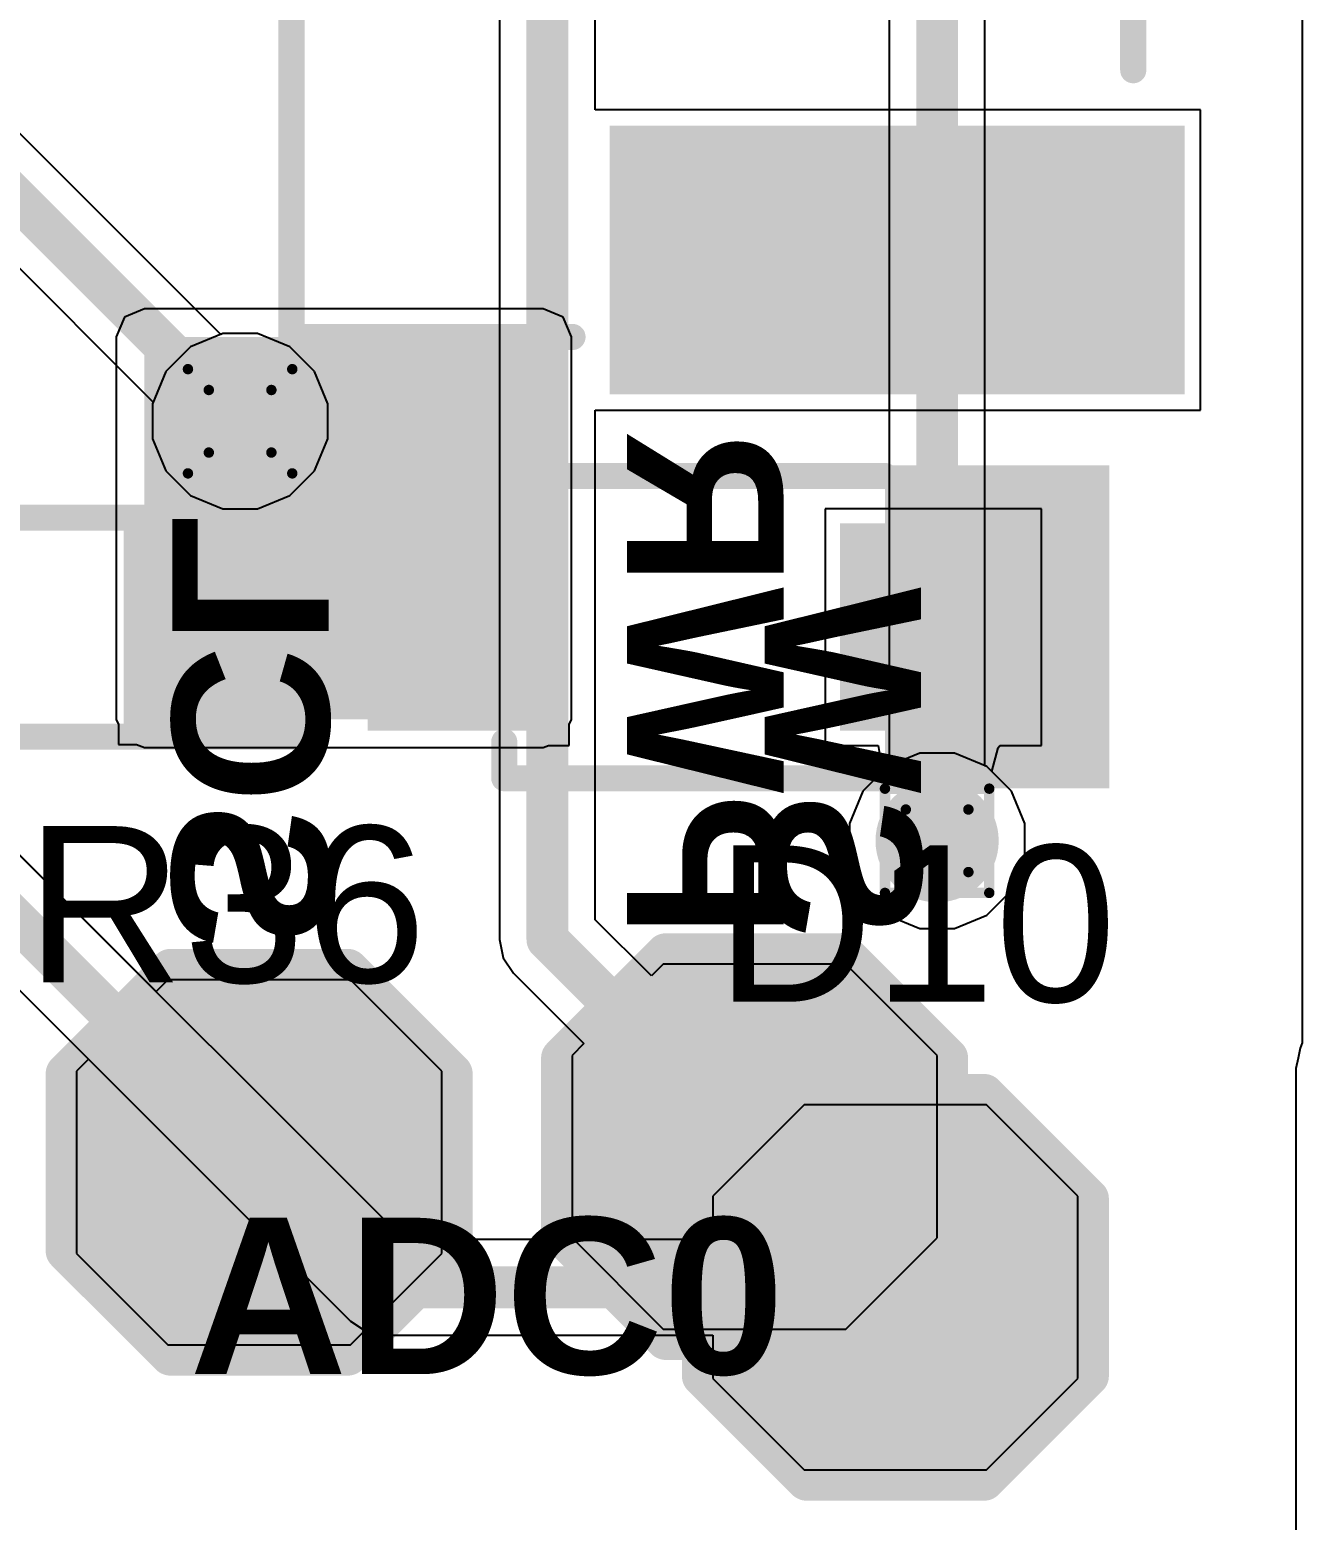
# Model space of a CAD drawing. Header units: inches. Extents: x -22 to 5433, y -13 to 5447.
# Drawn here: x 60.76 to 66.95, y 3.19 to 10.45 of the extents above; entities that cross this region are included whole.
import ezdxf

# ---------------------------------------------------------------- set-up
doc = ezdxf.new("R2010")
doc.units = ezdxf.units.IN
for name, color, linetype in [('Bottom Layer', 5, 'Continuous'), ('Bottom Overlay', 54, 'Continuous'), ('Bottom Paste', 16, 'Continuous'), ('Bottom Solder', 6, 'Continuous'), ('Drill Drawing', 1, 'Continuous'), ('Ground', 16, 'Continuous'), ('Power', 76, 'Continuous'), ('Top Layer', 1, 'Continuous'), ('Top Overlay', 2, 'Continuous'), ('Top Paste', 8, 'Continuous'), ('Top Solder', 216, 'Continuous'), ('Via Holes', 16, 'Continuous')]:
    doc.layers.add(name, color=color, linetype=linetype)
doc.styles.add('Arial', font='', dxfattribs={"height": 0.2})
doc.styles.add('Arial_Bold', font='', dxfattribs={"height": 0.2})
doc.styles.get('Arial').set_extended_font_data('Arial')
doc.styles.get('Arial_Bold').set_extended_font_data('Arial', bold=True)

msp = doc.modelspace()

# ---------------------------------------------------------------- hatches: boundary and pattern name
at = {"layer": 'Bottom Layer'}
for points in [[(66.33149293999999, 9.93758744), (66.33149293999999, 8.72758224), (63.63149834, 8.72758224), (63.63149834, 9.93758744)], [(64.66839999999999, 5.77389498), (63.9064, 5.77389498), (63.52539999999999, 5.392894979999999), (63.52539999999999, 4.63089498), (63.9064, 4.24989498), (64.66839999999999, 4.24989498), (65.04939999999999, 4.63089498), (65.04939999999999, 5.392894979999999)], [(61.1124, 5.316694979999999), (61.1124, 4.55469498), (61.49339999999999, 4.17369498), (62.2554, 4.17369498), (62.6364, 4.55469498), (62.6364, 5.316694979999999), (62.2554, 5.69769498), (61.49339999999999, 5.69769498)]]:
    msp.add_hatch(color=5, dxfattribs=at).paths.add_polyline_path(points)
h = msp.add_hatch(color=5, dxfattribs=at)
edge = h.paths.add_edge_path()
edge.add_arc((61.78160363999999, 8.54693236), 0.2999994, 0, 360)
h = msp.add_hatch(color=5, dxfattribs=at)
edge = h.paths.add_edge_path()
edge.add_arc((65.17639999999999, 6.5024), 0.2999994, 0, 360)
at = {"layer": 'Bottom Paste'}
for points in [[(66.33149293999999, 9.93758744), (66.33149293999999, 8.72758224), (63.63149834, 8.72758224), (63.63149834, 9.93758744)], [(64.66839999999999, 5.77389498), (63.9064, 5.77389498), (63.52539999999999, 5.392894979999999), (63.52539999999999, 4.63089498), (63.9064, 4.24989498), (64.66839999999999, 4.24989498), (65.04939999999999, 4.63089498), (65.04939999999999, 5.392894979999999)], [(61.1124, 5.316694979999999), (61.1124, 4.55469498), (61.49339999999999, 4.17369498), (62.2554, 4.17369498), (62.6364, 4.55469498), (62.6364, 5.316694979999999), (62.2554, 5.69769498), (61.49339999999999, 5.69769498)]]:
    msp.add_hatch(color=16, dxfattribs=at).paths.add_polyline_path(points)
at = {"layer": 'Bottom Solder'}
for points in [[(66.38150553999999, 9.98760004), (66.38150553999999, 8.67756964), (63.58148574, 8.67756964), (63.58148574, 9.98760004)], [(64.7192, 5.875494979999999), (63.85559999999999, 5.875494979999999), (63.42379999999999, 5.44369498), (63.42379999999999, 4.580094979999999), (63.85559999999999, 4.14829498), (64.7192, 4.14829498), (65.151, 4.580094979999999), (65.151, 5.44369498)], [(61.0108, 5.36749498), (61.0108, 4.503894979999999), (61.4426, 4.07209498), (62.30619999999999, 4.07209498), (62.738, 4.503894979999999), (62.738, 5.36749498), (62.30619999999999, 5.79929498), (61.4426, 5.79929498)]]:
    msp.add_hatch(color=6, dxfattribs=at).paths.add_polyline_path(points)
at = {"layer": 'Ground'}
h = msp.add_hatch(color=16, dxfattribs=at)
edge = h.paths.add_edge_path()
edge.add_arc((61.78160363999999, 8.54693236), 0.2999994, 0, 360)
h = msp.add_hatch(color=16, dxfattribs=at)
edge = h.paths.add_edge_path()
edge.add_arc((65.17639999999999, 6.5024), 0.2999994, 0, 360)
at = {"layer": 'Power'}
h = msp.add_hatch(color=76, dxfattribs=at)
edge = h.paths.add_edge_path()
edge.add_arc((61.78160363999999, 8.54693236), 0.2999994, 0, 360)
h = msp.add_hatch(color=76, dxfattribs=at)
edge = h.paths.add_edge_path()
edge.add_arc((65.17639999999999, 6.5024), 0.2999994, 0, 360)
at = {"layer": 'Top Layer'}
for points in [[(61.3156, 7.09379836), (63.25799895999999, 7.09379836), (63.25799895999999, 8.95775704), (61.3156, 8.95775704)], [(62.45799929, 7.993800369999999), (63.25800022999999, 7.993800369999999), (63.25800022999999, 7.093799629999999), (62.45799929, 7.093799629999999)], [(64.75799977, 7.993800369999999), (65.55800071, 7.993800369999999), (65.55800071, 7.093799629999999), (64.75799977, 7.093799629999999)], [(62.0776, 7.9883), (62.0776, 7.0993), (61.3156, 7.0993), (61.3156, 7.9883)], [(64.5922, 3.56409498), (65.35419999999999, 3.56409498), (65.73519999999999, 3.94509498), (65.73519999999999, 4.70709498), (65.35419999999999, 5.088094979999999), (64.5922, 5.088094979999999), (64.21119999999999, 4.70709498), (64.21119999999999, 3.94509498)]]:
    msp.add_hatch(color=1, dxfattribs=at).paths.add_polyline_path(points)
h = msp.add_hatch(color=1, dxfattribs=at)
edge = h.paths.add_edge_path()
edge.add_arc((61.78160363999999, 8.54693236), 0.2999994, 0, 360)
h = msp.add_hatch(color=1, dxfattribs=at)
edge = h.paths.add_edge_path()
edge.add_arc((65.17639999999999, 6.5024), 0.2999994, 0, 360)
at = {"layer": 'Top Overlay'}
for points in [[(66.01455174, 8.332106779999998), (64.92235174, 8.332106779999998), (64.92235174, 8.027306779999998), (66.01455174, 8.027306779999998)], [(66.01454666, 8.05274742), (65.58274666, 8.05274742), (65.58274666, 7.036747419999999), (66.01454666, 7.036747419999999)], [(66.01452634, 7.06210678), (64.92232634, 7.06210678), (64.92232634, 6.75730678), (66.01452634, 6.75730678)]]:
    msp.add_hatch(color=2, dxfattribs=at).paths.add_polyline_path(points)
at = {"layer": 'Top Paste'}
for points in [[(62.45799929, 7.993800369999999), (63.25800022999999, 7.993800369999999), (63.25800022999999, 7.093799629999999), (62.45799929, 7.093799629999999)], [(64.75799977, 7.993800369999999), (65.55800071, 7.993800369999999), (65.55800071, 7.093799629999999), (64.75799977, 7.093799629999999)], [(62.0776, 7.9883), (62.0776, 7.0993), (61.3156, 7.0993), (61.3156, 7.9883)], [(64.5922, 3.56409498), (65.35419999999999, 3.56409498), (65.73519999999999, 3.94509498), (65.73519999999999, 4.70709498), (65.35419999999999, 5.088094979999999), (64.5922, 5.088094979999999), (64.21119999999999, 4.70709498), (64.21119999999999, 3.94509498)]]:
    msp.add_hatch(color=8, dxfattribs=at).paths.add_polyline_path(points)
at = {"layer": 'Top Solder'}
for points in [[(62.17919999999999, 8.0899), (62.17919999999999, 6.9977), (61.214, 6.9977), (61.214, 8.0899)], [(62.40299812999999, 8.04880153), (63.31300139, 8.04880153), (63.31300139, 7.03879847), (62.40299812999999, 7.03879847)], [(64.70299861, 8.04880153), (65.61300187, 8.04880153), (65.61300187, 7.03879847), (64.70299861, 7.03879847)], [(64.5414, 3.462494979999999), (65.405, 3.462494979999999), (65.8368, 3.89429498), (65.8368, 4.75789498), (65.405, 5.18969498), (64.5414, 5.18969498), (64.1096, 4.75789498), (64.1096, 3.89429498)]]:
    msp.add_hatch(color=216, dxfattribs=at).paths.add_polyline_path(points)
at = {"layer": 'Via Holes'}
h = msp.add_hatch(color=7, dxfattribs=at)
edge = h.paths.add_edge_path()
edge.add_arc((61.78160363999999, 8.54693236), 0.1499997, 0, 360)
h = msp.add_hatch(color=7, dxfattribs=at)
edge = h.paths.add_edge_path()
edge.add_arc((65.17639999999999, 6.5024), 0.1499997, 0, 360)

# ---------------------------------------------------------------- linework, layer by layer
at = {"layer": 'Bottom Layer'}
for p, q in [((66.95439999999999, 34.13243872), (66.95439999999999, 5.517210199999999)), ((63.51112011999999, 10.06458744), (63.51112011999999, 10.7629579)), ((63.04496408, 10.66641504), (63.04496408, 6.02125288)), ((61.68787256, 8.97028686), (60.35967861999999, 10.29847826)), ((66.45849294, 10.06458744), (63.51112011999999, 10.06458744)), ((66.45849294, 8.60058224), (66.45849294, 10.06458744)), ((60.02467802, 9.9742371), (61.35824914, 8.640663439999999)), ((61.69666857999999, 8.97393176), (61.68787256, 8.97028686)), ((61.8665387, 8.97393176), (61.69666857999999, 8.97393176)), ((62.02347768, 8.908923), (61.8665387, 8.97393176)), ((62.14359427999999, 8.788806399999999), (62.02347768, 8.908923)), ((62.20860303999999, 8.631867419999999), (62.14359427999999, 8.788806399999999)), ((61.35824914, 8.640663439999999), (61.35460424, 8.631867419999999)), ((61.35460424, 8.631867419999999), (61.35460424, 8.461997299999998)), ((62.20860303999999, 8.461997299999998), (62.20860303999999, 8.631867419999999)), ((63.51112011999999, 6.117795739999999), (63.51112011999999, 8.60058224)), ((63.51112011999999, 8.60058224), (66.45849294, 8.60058224)), ((61.35460424, 8.461997299999998), (61.419613, 8.30505832)), ((62.14359427999999, 8.30505832), (62.20860303999999, 8.461997299999998)), ((61.419613, 8.30505832), (61.53972959999999, 8.18494172)), ((62.02347768, 8.18494172), (62.14359427999999, 8.30505832)), ((61.53972959999999, 8.18494172), (61.69666857999999, 8.11993296)), ((61.8665387, 8.11993296), (62.02347768, 8.18494172)), ((61.69666857999999, 8.11993296), (61.8665387, 8.11993296)), ((61.37246043999999, 5.76725542), (59.89767801999999, 7.242037839999999)), ((65.09146494, 6.9293994), (64.93452595999999, 6.864390639999999)), ((65.26133506, 6.9293994), (65.09146494, 6.9293994)), ((65.41827404, 6.864390639999999), (65.26133506, 6.9293994)), ((64.93452595999999, 6.864390639999999), (64.81440936, 6.74427404)), ((65.53839063999999, 6.74427404), (65.41827404, 6.864390639999999)), ((64.81440936, 6.74427404), (64.7494006, 6.58733506)), ((65.6033994, 6.58733506), (65.53839063999999, 6.74427404)), ((59.89767801999999, 6.58279608), (61.04283955999999, 5.437634539999999)), ((64.7494006, 6.58733506), (64.7494006, 6.417464939999999)), ((65.6033994, 6.417464939999999), (65.6033994, 6.58733506)), ((64.7494006, 6.417464939999999), (64.81440936, 6.26052596)), ((65.53839063999999, 6.26052596), (65.6033994, 6.417464939999999)), ((64.81440936, 6.26052596), (64.93452595999999, 6.14040936)), ((65.41827404, 6.14040936), (65.53839063999999, 6.26052596)), ((63.78546043999999, 5.84345542), (63.51112011999999, 6.117795739999999)), ((64.93452595999999, 6.14040936), (65.09146494, 6.0754006)), ((65.26133506, 6.0754006), (65.41827404, 6.14040936)), ((65.09146494, 6.0754006), (65.26133506, 6.0754006)), ((63.04496408, 6.02125288), (63.06270598, 5.932058239999999)), ((63.06270598, 5.932058239999999), (63.11323165999999, 5.85644244)), ((63.8429, 5.900894979999999), (63.78546043999999, 5.84345542)), ((64.7319, 5.900894979999999), (63.8429, 5.900894979999999)), ((65.17639999999999, 5.45639498), (64.7319, 5.900894979999999)), ((61.4299, 5.824694979999999), (61.37246043999999, 5.76725542)), ((62.3189, 5.824694979999999), (61.4299, 5.824694979999999)), ((62.7634, 5.38019498), (62.3189, 5.824694979999999)), ((63.11323165999999, 5.85644244), (63.45583956, 5.51383454)), ((63.45583956, 5.51383454), (63.3984, 5.45639498)), ((63.3984, 5.45639498), (63.3984, 4.56739498)), ((65.17639999999999, 4.56739498), (65.17639999999999, 5.45639498)), ((66.9439225, 5.49189148), (66.93431876, 5.44352734)), ((66.95439999999999, 5.517210199999999), (66.9439225, 5.49189148)), ((61.04283955999999, 5.437634539999999), (60.98539999999999, 5.38019498)), ((60.98539999999999, 5.38019498), (60.98539999999999, 4.49119498)), ((62.7634, 4.49119498), (62.7634, 5.38019498)), ((66.93431876, 5.44352734), (66.92424258, 5.39286704)), ((66.92424258, 5.39286704), (66.92424258, 0.2428621)), ((63.3984, 4.56739498), (63.8429, 4.12289498)), ((64.7319, 4.12289498), (65.17639999999999, 4.56739498)), ((60.98539999999999, 4.49119498), (61.4299, 4.04669498)), ((62.3189, 4.04669498), (62.7634, 4.49119498)), ((63.8429, 4.12289498), (64.7319, 4.12289498)), ((61.4299, 4.04669498), (62.3189, 4.04669498))]:
    msp.add_line(p, q, dxfattribs=at)
for points in [[(63.27804209999999, 6.02125288, 0.2032, 0.2032, 0), (63.27804209999999, 10.7629579, 0.2032, 0.2032, 0)], [(60.1266006, 10.2019354, 0.2032, 0.2032, 0), (61.78160363999999, 8.54693236, 0.2032, 0.2032, 0)], [(59.6646, 7.145494979999999, 0.2032, 0.2032, 0), (61.87439999999999, 4.93569498, 0.2032, 0.2032, 0)], [(63.27804209999999, 6.02125288, 0.2032, 0.2032, 0), (64.2874, 5.01189498, 0.2032, 0.2032, 0)]]:
    msp.add_lwpolyline(points, format="xyseb", dxfattribs=at)
for points in [[(61.73080364, 8.54693236, 0.1016, 0.1016, 1), (61.83240364, 8.54693236, 0.1016, 0.1016, 1)], [(63.2272421, 6.02125288, 0.1016, 0.1016, 1), (63.3288421, 6.02125288, 0.1016, 0.1016, 1)], [(63.2272421, 6.02125288, 0.1016, 0.1016, 1), (63.3288421, 6.02125288, 0.1016, 0.1016, 1)], [(64.2366, 5.01189498, 0.1016, 0.1016, 1), (64.3382, 5.01189498, 0.1016, 0.1016, 1)], [(61.8236, 4.93569498, 0.1016, 0.1016, 1), (61.9252, 4.93569498, 0.1016, 0.1016, 1)]]:
    msp.add_lwpolyline(points, format="xyseb", close=True, dxfattribs=at)
at = {"layer": 'Bottom Overlay'}
for points in [[(66.13160764, 10.25775444, 0.12739878, 0.12739878, 0), (66.13160764, 20.94663324, 0.12739878, 0.12739878, 0)], [(62.03161583999999, 8.95775704, 0.12739878, 0.12739878, 0), (62.03161583999999, 10.65163224, 0.12739878, 0.12739878, 0)], [(62.03161583999999, 8.95775704, 0.12739878, 0.12739878, 0), (63.40044724, 8.95775704, 0.12739878, 0.12739878, 0)], [(63.3476, 5.44369498, 0.1999996, 0.1999996, 0), (63.85559999999999, 5.951694979999999, 0.1999996, 0.1999996, 0)], [(63.85559999999999, 5.951694979999999, 0.1999996, 0.1999996, 0), (64.7192, 5.951694979999999, 0.1999996, 0.1999996, 0)], [(64.7192, 5.951694979999999, 0.1999996, 0.1999996, 0), (65.2272, 5.44369498, 0.1999996, 0.1999996, 0)], [(60.9346, 5.36749498, 0.1999996, 0.1999996, 0), (61.4426, 5.875494979999999, 0.1999996, 0.1999996, 0)], [(61.4426, 5.875494979999999, 0.1999996, 0.1999996, 0), (62.30619999999999, 5.875494979999999, 0.1999996, 0.1999996, 0)], [(62.30619999999999, 5.875494979999999, 0.1999996, 0.1999996, 0), (62.81419999999999, 5.36749498, 0.1999996, 0.1999996, 0)], [(63.3476, 4.580094979999999, 0.1999996, 0.1999996, 0), (63.3476, 5.44369498, 0.1999996, 0.1999996, 0)], [(65.2272, 4.580094979999999, 0.1999996, 0.1999996, 0), (65.2272, 5.44369498, 0.1999996, 0.1999996, 0)], [(60.9346, 4.503894979999999, 0.1999996, 0.1999996, 0), (60.9346, 5.36749498, 0.1999996, 0.1999996, 0)], [(62.81419999999999, 4.503894979999999, 0.1999996, 0.1999996, 0), (62.81419999999999, 5.36749498, 0.1999996, 0.1999996, 0)], [(63.3476, 4.580094979999999, 0.1999996, 0.1999996, 0), (63.85559999999999, 4.07209498, 0.1999996, 0.1999996, 0)], [(64.7192, 4.07209498, 0.1999996, 0.1999996, 0), (65.2272, 4.580094979999999, 0.1999996, 0.1999996, 0)], [(60.9346, 4.503894979999999, 0.1999996, 0.1999996, 0), (61.4426, 3.99589498, 0.1999996, 0.1999996, 0)], [(62.30619999999999, 3.99589498, 0.1999996, 0.1999996, 0), (62.81419999999999, 4.503894979999999, 0.1999996, 0.1999996, 0)], [(63.85559999999999, 4.07209498, 0.1999996, 0.1999996, 0), (64.7192, 4.07209498, 0.1999996, 0.1999996, 0)], [(61.4426, 3.99589498, 0.1999996, 0.1999996, 0), (62.30619999999999, 3.99589498, 0.1999996, 0.1999996, 0)]]:
    msp.add_lwpolyline(points, format="xyseb", dxfattribs=at)
for points in [[(66.09975858, 10.25775444, 0.06369812, 0.06369812, 1), (66.1634567, 10.25775444, 0.06369812, 0.06369812, 1)], [(61.99976677999999, 8.95775704, 0.06369812, 0.06369812, 1), (62.06346489999999, 8.95775704, 0.06369812, 0.06369812, 1)], [(61.99976677999999, 8.95775704, 0.06369812, 0.06369812, 1), (62.06346489999999, 8.95775704, 0.06369812, 0.06369812, 1)], [(63.36859817999999, 8.95775704, 0.06369812, 0.06369812, 1), (63.4322963, 8.95775704, 0.06369812, 0.06369812, 1)], [(63.80560009999999, 5.951694979999999, 0.0999998, 0.0999998, 1), (63.9055999, 5.951694979999999, 0.0999998, 0.0999998, 1)], [(63.80560009999999, 5.951694979999999, 0.0999998, 0.0999998, 1), (63.9055999, 5.951694979999999, 0.0999998, 0.0999998, 1)], [(64.6692001, 5.951694979999999, 0.0999998, 0.0999998, 1), (64.76919989999999, 5.951694979999999, 0.0999998, 0.0999998, 1)], [(64.6692001, 5.951694979999999, 0.0999998, 0.0999998, 1), (64.76919989999999, 5.951694979999999, 0.0999998, 0.0999998, 1)], [(61.3926001, 5.875494979999999, 0.0999998, 0.0999998, 1), (61.49259989999999, 5.875494979999999, 0.0999998, 0.0999998, 1)], [(61.3926001, 5.875494979999999, 0.0999998, 0.0999998, 1), (61.49259989999999, 5.875494979999999, 0.0999998, 0.0999998, 1)], [(62.25620009999999, 5.875494979999999, 0.0999998, 0.0999998, 1), (62.3561999, 5.875494979999999, 0.0999998, 0.0999998, 1)], [(62.25620009999999, 5.875494979999999, 0.0999998, 0.0999998, 1), (62.3561999, 5.875494979999999, 0.0999998, 0.0999998, 1)], [(63.2976001, 5.44369498, 0.0999998, 0.0999998, 1), (63.3975999, 5.44369498, 0.0999998, 0.0999998, 1)], [(63.2976001, 5.44369498, 0.0999998, 0.0999998, 1), (63.3975999, 5.44369498, 0.0999998, 0.0999998, 1)], [(65.1772001, 5.44369498, 0.0999998, 0.0999998, 1), (65.2771999, 5.44369498, 0.0999998, 0.0999998, 1)], [(65.1772001, 5.44369498, 0.0999998, 0.0999998, 1), (65.2771999, 5.44369498, 0.0999998, 0.0999998, 1)], [(60.8846001, 5.36749498, 0.0999998, 0.0999998, 1), (60.98459989999999, 5.36749498, 0.0999998, 0.0999998, 1)], [(60.8846001, 5.36749498, 0.0999998, 0.0999998, 1), (60.98459989999999, 5.36749498, 0.0999998, 0.0999998, 1)], [(62.7642001, 5.36749498, 0.0999998, 0.0999998, 1), (62.8641999, 5.36749498, 0.0999998, 0.0999998, 1)], [(62.7642001, 5.36749498, 0.0999998, 0.0999998, 1), (62.8641999, 5.36749498, 0.0999998, 0.0999998, 1)], [(63.2976001, 4.580094979999999, 0.0999998, 0.0999998, 1), (63.3975999, 4.580094979999999, 0.0999998, 0.0999998, 1)], [(63.2976001, 4.580094979999999, 0.0999998, 0.0999998, 1), (63.3975999, 4.580094979999999, 0.0999998, 0.0999998, 1)], [(65.1772001, 4.580094979999999, 0.0999998, 0.0999998, 1), (65.2771999, 4.580094979999999, 0.0999998, 0.0999998, 1)], [(65.1772001, 4.580094979999999, 0.0999998, 0.0999998, 1), (65.2771999, 4.580094979999999, 0.0999998, 0.0999998, 1)], [(60.8846001, 4.503894979999999, 0.0999998, 0.0999998, 1), (60.98459989999999, 4.503894979999999, 0.0999998, 0.0999998, 1)], [(60.8846001, 4.503894979999999, 0.0999998, 0.0999998, 1), (60.98459989999999, 4.503894979999999, 0.0999998, 0.0999998, 1)], [(62.7642001, 4.503894979999999, 0.0999998, 0.0999998, 1), (62.8641999, 4.503894979999999, 0.0999998, 0.0999998, 1)], [(62.7642001, 4.503894979999999, 0.0999998, 0.0999998, 1), (62.8641999, 4.503894979999999, 0.0999998, 0.0999998, 1)], [(63.80560009999999, 4.07209498, 0.0999998, 0.0999998, 1), (63.9055999, 4.07209498, 0.0999998, 0.0999998, 1)], [(63.80560009999999, 4.07209498, 0.0999998, 0.0999998, 1), (63.9055999, 4.07209498, 0.0999998, 0.0999998, 1)], [(64.6692001, 4.07209498, 0.0999998, 0.0999998, 1), (64.76919989999999, 4.07209498, 0.0999998, 0.0999998, 1)], [(64.6692001, 4.07209498, 0.0999998, 0.0999998, 1), (64.76919989999999, 4.07209498, 0.0999998, 0.0999998, 1)], [(61.3926001, 3.99589498, 0.0999998, 0.0999998, 1), (61.49259989999999, 3.99589498, 0.0999998, 0.0999998, 1)], [(61.3926001, 3.99589498, 0.0999998, 0.0999998, 1), (61.49259989999999, 3.99589498, 0.0999998, 0.0999998, 1)], [(62.25620009999999, 3.99589498, 0.0999998, 0.0999998, 1), (62.3561999, 3.99589498, 0.0999998, 0.0999998, 1)], [(62.25620009999999, 3.99589498, 0.0999998, 0.0999998, 1), (62.3561999, 3.99589498, 0.0999998, 0.0999998, 1)]]:
    msp.add_lwpolyline(points, format="xyseb", close=True, dxfattribs=at)
at = {"layer": 'Drill Drawing'}
for points in [[(61.52760364, 8.80093236, 0.0508, 0.0508, 0), (62.03560364, 8.80093236, 0.0508, 0.0508, 0)], [(61.52760364, 8.29293236, 0.0508, 0.0508, 0), (61.52760364, 8.80093236, 0.0508, 0.0508, 0)], [(62.03560364, 8.29293236, 0.0508, 0.0508, 0), (62.03560364, 8.80093236, 0.0508, 0.0508, 0)], [(61.62920364, 8.69933236, 0.0508, 0.0508, 0), (61.93400364, 8.69933236, 0.0508, 0.0508, 0)], [(61.62920364, 8.39453236, 0.0508, 0.0508, 0), (61.62920364, 8.69933236, 0.0508, 0.0508, 0)], [(61.93400364, 8.39453236, 0.0508, 0.0508, 0), (61.93400364, 8.69933236, 0.0508, 0.0508, 0)], [(61.62920364, 8.39453236, 0.0508, 0.0508, 0), (61.93400364, 8.39453236, 0.0508, 0.0508, 0)], [(61.52760364, 8.29293236, 0.0508, 0.0508, 0), (62.03560364, 8.29293236, 0.0508, 0.0508, 0)], [(64.9224, 6.7564, 0.0508, 0.0508, 0), (65.43039999999999, 6.7564, 0.0508, 0.0508, 0)], [(64.9224, 6.248399999999999, 0.0508, 0.0508, 0), (64.9224, 6.7564, 0.0508, 0.0508, 0)], [(65.43039999999999, 6.248399999999999, 0.0508, 0.0508, 0), (65.43039999999999, 6.7564, 0.0508, 0.0508, 0)], [(65.024, 6.6548, 0.0508, 0.0508, 0), (65.3288, 6.6548, 0.0508, 0.0508, 0)], [(65.024, 6.35, 0.0508, 0.0508, 0), (65.024, 6.6548, 0.0508, 0.0508, 0)], [(65.3288, 6.35, 0.0508, 0.0508, 0), (65.3288, 6.6548, 0.0508, 0.0508, 0)], [(65.024, 6.35, 0.0508, 0.0508, 0), (65.3288, 6.35, 0.0508, 0.0508, 0)], [(64.9224, 6.248399999999999, 0.0508, 0.0508, 0), (65.43039999999999, 6.248399999999999, 0.0508, 0.0508, 0)]]:
    msp.add_lwpolyline(points, format="xyseb", dxfattribs=at)
for points in [[(61.51490363999999, 8.80093236, 0.0254, 0.0254, 1), (61.54030364, 8.80093236, 0.0254, 0.0254, 1)], [(61.51490363999999, 8.80093236, 0.0254, 0.0254, 1), (61.54030364, 8.80093236, 0.0254, 0.0254, 1)], [(62.02290364, 8.80093236, 0.0254, 0.0254, 1), (62.04830364, 8.80093236, 0.0254, 0.0254, 1)], [(62.02290364, 8.80093236, 0.0254, 0.0254, 1), (62.04830364, 8.80093236, 0.0254, 0.0254, 1)], [(61.61650363999999, 8.69933236, 0.0254, 0.0254, 1), (61.64190364, 8.69933236, 0.0254, 0.0254, 1)], [(61.61650363999999, 8.69933236, 0.0254, 0.0254, 1), (61.64190364, 8.69933236, 0.0254, 0.0254, 1)], [(61.92130363999999, 8.69933236, 0.0254, 0.0254, 1), (61.94670364, 8.69933236, 0.0254, 0.0254, 1)], [(61.92130363999999, 8.69933236, 0.0254, 0.0254, 1), (61.94670364, 8.69933236, 0.0254, 0.0254, 1)], [(61.61650363999999, 8.39453236, 0.0254, 0.0254, 1), (61.64190364, 8.39453236, 0.0254, 0.0254, 1)], [(61.61650363999999, 8.39453236, 0.0254, 0.0254, 1), (61.64190364, 8.39453236, 0.0254, 0.0254, 1)], [(61.92130363999999, 8.39453236, 0.0254, 0.0254, 1), (61.94670364, 8.39453236, 0.0254, 0.0254, 1)], [(61.92130363999999, 8.39453236, 0.0254, 0.0254, 1), (61.94670364, 8.39453236, 0.0254, 0.0254, 1)], [(61.51490363999999, 8.29293236, 0.0254, 0.0254, 1), (61.54030364, 8.29293236, 0.0254, 0.0254, 1)], [(61.51490363999999, 8.29293236, 0.0254, 0.0254, 1), (61.54030364, 8.29293236, 0.0254, 0.0254, 1)], [(62.02290364, 8.29293236, 0.0254, 0.0254, 1), (62.04830364, 8.29293236, 0.0254, 0.0254, 1)], [(62.02290364, 8.29293236, 0.0254, 0.0254, 1), (62.04830364, 8.29293236, 0.0254, 0.0254, 1)], [(64.90969999999999, 6.7564, 0.0254, 0.0254, 1), (64.9351, 6.7564, 0.0254, 0.0254, 1)], [(64.90969999999999, 6.7564, 0.0254, 0.0254, 1), (64.9351, 6.7564, 0.0254, 0.0254, 1)], [(65.4177, 6.7564, 0.0254, 0.0254, 1), (65.44309999999999, 6.7564, 0.0254, 0.0254, 1)], [(65.4177, 6.7564, 0.0254, 0.0254, 1), (65.44309999999999, 6.7564, 0.0254, 0.0254, 1)], [(65.01129999999999, 6.6548, 0.0254, 0.0254, 1), (65.0367, 6.6548, 0.0254, 0.0254, 1)], [(65.01129999999999, 6.6548, 0.0254, 0.0254, 1), (65.0367, 6.6548, 0.0254, 0.0254, 1)], [(65.31609999999999, 6.6548, 0.0254, 0.0254, 1), (65.3415, 6.6548, 0.0254, 0.0254, 1)], [(65.31609999999999, 6.6548, 0.0254, 0.0254, 1), (65.3415, 6.6548, 0.0254, 0.0254, 1)], [(65.01129999999999, 6.35, 0.0254, 0.0254, 1), (65.0367, 6.35, 0.0254, 0.0254, 1)], [(65.01129999999999, 6.35, 0.0254, 0.0254, 1), (65.0367, 6.35, 0.0254, 0.0254, 1)], [(65.31609999999999, 6.35, 0.0254, 0.0254, 1), (65.3415, 6.35, 0.0254, 0.0254, 1)], [(65.31609999999999, 6.35, 0.0254, 0.0254, 1), (65.3415, 6.35, 0.0254, 0.0254, 1)], [(64.90969999999999, 6.248399999999999, 0.0254, 0.0254, 1), (64.9351, 6.248399999999999, 0.0254, 0.0254, 1)], [(64.90969999999999, 6.248399999999999, 0.0254, 0.0254, 1), (64.9351, 6.248399999999999, 0.0254, 0.0254, 1)], [(65.4177, 6.248399999999999, 0.0254, 0.0254, 1), (65.44309999999999, 6.248399999999999, 0.0254, 0.0254, 1)], [(65.4177, 6.248399999999999, 0.0254, 0.0254, 1), (65.44309999999999, 6.248399999999999, 0.0254, 0.0254, 1)]]:
    msp.add_lwpolyline(points, format="xyseb", close=True, dxfattribs=at)
at = {"layer": 'Ground'}
for p, q in [((66.95439999999999, 34.13243872), (66.95439999999999, 5.517210199999999)), ((65.40947802, 6.868033), (65.40947802, 22.1488)), ((64.94332198, 22.05225714), (64.94332198, 6.868033)), ((61.69666857999999, 8.97393176), (61.53972959999999, 8.908923)), ((61.8665387, 8.97393176), (61.69666857999999, 8.97393176)), ((62.02347768, 8.908923), (61.8665387, 8.97393176)), ((61.53972959999999, 8.908923), (61.419613, 8.788806399999999)), ((62.14359427999999, 8.788806399999999), (62.02347768, 8.908923)), ((61.419613, 8.788806399999999), (61.35460424, 8.631867419999999)), ((62.20860303999999, 8.631867419999999), (62.14359427999999, 8.788806399999999)), ((61.35460424, 8.631867419999999), (61.35460424, 8.461997299999998)), ((62.20860303999999, 8.461997299999998), (62.20860303999999, 8.631867419999999)), ((61.35460424, 8.461997299999998), (61.419613, 8.30505832)), ((62.14359427999999, 8.30505832), (62.20860303999999, 8.461997299999998)), ((61.419613, 8.30505832), (61.53972959999999, 8.18494172)), ((62.02347768, 8.18494172), (62.14359427999999, 8.30505832)), ((61.53972959999999, 8.18494172), (61.69666857999999, 8.11993296)), ((61.8665387, 8.11993296), (62.02347768, 8.18494172)), ((61.69666857999999, 8.11993296), (61.8665387, 8.11993296)), ((64.93452595999999, 6.864390639999999), (64.81440936, 6.74427404)), ((64.94332198, 6.868033), (64.93452595999999, 6.864390639999999)), ((65.41827404, 6.864390639999999), (65.40947802, 6.868033)), ((65.53839063999999, 6.74427404), (65.41827404, 6.864390639999999)), ((64.81440936, 6.74427404), (64.7494006, 6.58733506)), ((65.6033994, 6.58733506), (65.53839063999999, 6.74427404)), ((64.7494006, 6.58733506), (64.7494006, 6.417464939999999)), ((65.6033994, 6.417464939999999), (65.6033994, 6.58733506)), ((64.7494006, 6.417464939999999), (64.81440936, 6.26052596)), ((65.53839063999999, 6.26052596), (65.6033994, 6.417464939999999)), ((64.81440936, 6.26052596), (64.93452595999999, 6.14040936)), ((65.41827404, 6.14040936), (65.53839063999999, 6.26052596)), ((64.93452595999999, 6.14040936), (65.09146494, 6.0754006)), ((65.26133506, 6.0754006), (65.41827404, 6.14040936)), ((65.09146494, 6.0754006), (65.26133506, 6.0754006)), ((66.9439225, 5.49189148), (66.93431876, 5.44352734)), ((66.95439999999999, 5.517210199999999), (66.9439225, 5.49189148)), ((66.93431876, 5.44352734), (66.92424258, 5.39286704)), ((66.92424258, 5.39286704), (66.92424258, 0.2428621))]:
    msp.add_line(p, q, dxfattribs=at)
msp.add_lwpolyline([(65.17639999999999, 6.5024, 0.2032, 0.2032, 0), (65.17639999999999, 22.1488, 0.2032, 0.2032, 0)], format="xyseb", dxfattribs=at)
msp.add_lwpolyline([(65.12559999999999, 6.5024, 0.1016, 0.1016, 1), (65.2272, 6.5024, 0.1016, 0.1016, 1)], format="xyseb", close=True, dxfattribs=at)
at = {"layer": 'Power'}
for p, q in [((66.95439999999999, 34.13243872), (66.95439999999999, 5.517210199999999)), ((61.69666857999999, 8.97393176), (61.53972959999999, 8.908923)), ((61.8665387, 8.97393176), (61.69666857999999, 8.97393176)), ((62.02347768, 8.908923), (61.8665387, 8.97393176)), ((61.53972959999999, 8.908923), (61.419613, 8.788806399999999)), ((62.14359427999999, 8.788806399999999), (62.02347768, 8.908923)), ((61.419613, 8.788806399999999), (61.35460424, 8.631867419999999)), ((62.20860303999999, 8.631867419999999), (62.14359427999999, 8.788806399999999)), ((61.35460424, 8.631867419999999), (61.35460424, 8.461997299999998)), ((62.20860303999999, 8.461997299999998), (62.20860303999999, 8.631867419999999)), ((61.35460424, 8.461997299999998), (61.419613, 8.30505832)), ((62.14359427999999, 8.30505832), (62.20860303999999, 8.461997299999998)), ((61.419613, 8.30505832), (61.53972959999999, 8.18494172)), ((62.02347768, 8.18494172), (62.14359427999999, 8.30505832)), ((61.53972959999999, 8.18494172), (61.69666857999999, 8.11993296)), ((61.8665387, 8.11993296), (62.02347768, 8.18494172)), ((61.69666857999999, 8.11993296), (61.8665387, 8.11993296)), ((65.09146494, 6.9293994), (64.93452595999999, 6.864390639999999)), ((65.26133506, 6.9293994), (65.09146494, 6.9293994)), ((65.41827404, 6.864390639999999), (65.26133506, 6.9293994)), ((64.93452595999999, 6.864390639999999), (64.81440936, 6.74427404)), ((65.53839063999999, 6.74427404), (65.41827404, 6.864390639999999)), ((64.81440936, 6.74427404), (64.7494006, 6.58733506)), ((65.6033994, 6.58733506), (65.53839063999999, 6.74427404)), ((64.7494006, 6.58733506), (64.7494006, 6.417464939999999)), ((65.6033994, 6.417464939999999), (65.6033994, 6.58733506)), ((64.7494006, 6.417464939999999), (64.81440936, 6.26052596)), ((65.53839063999999, 6.26052596), (65.6033994, 6.417464939999999)), ((64.81440936, 6.26052596), (64.93452595999999, 6.14040936)), ((65.41827404, 6.14040936), (65.53839063999999, 6.26052596)), ((64.93452595999999, 6.14040936), (65.09146494, 6.0754006)), ((65.26133506, 6.0754006), (65.41827404, 6.14040936)), ((65.09146494, 6.0754006), (65.26133506, 6.0754006)), ((66.9439225, 5.49189148), (66.93431876, 5.44352734)), ((66.95439999999999, 5.517210199999999), (66.9439225, 5.49189148)), ((66.93431876, 5.44352734), (66.92424258, 5.39286704)), ((66.92424258, 5.39286704), (66.92424258, 0.2428621))]:
    msp.add_line(p, q, dxfattribs=at)
at = {"layer": 'Top Layer'}
for p, q in [((66.95439999999999, 34.13243872), (66.95439999999999, 5.517210199999999)), ((61.3156, 9.095221839999999), (61.21839674, 9.0549603)), ((63.2580015, 9.095221839999999), (61.3156, 9.095221839999999)), ((63.35520476, 9.0549603), (63.2580015, 9.095221839999999)), ((61.21839674, 9.0549603), (61.17813519999999, 8.95775704)), ((63.3954663, 8.95775704), (63.35520476, 9.0549603)), ((61.17813519999999, 8.95775704), (61.17813519999999, 7.09379836)), ((63.3954663, 7.09379836), (63.3954663, 8.95775704)), ((65.68499944, 8.1207991), (64.63100103999999, 8.1207991)), ((64.63100103999999, 8.1207991), (64.63100103999999, 6.9668009)), ((65.68499944, 6.9668009), (65.68499944, 8.1207991)), ((61.17813519999999, 7.09379836), (61.18859999999999, 7.06853298)), ((61.18859999999999, 7.06853298), (61.18859999999999, 6.9723)), ((63.38499896, 7.068527899999999), (63.3954663, 7.09379836)), ((63.38499896, 6.9668009), (63.38499896, 7.068527899999999)), ((61.18859999999999, 6.9723), (61.27705296, 6.9723)), ((61.27705296, 6.9723), (61.3156, 6.956333559999999)), ((61.3156, 6.956333559999999), (63.2580015, 6.956333559999999)), ((63.2580015, 6.956333559999999), (63.28327195999999, 6.9668009)), ((63.28327195999999, 6.9668009), (63.38499896, 6.9668009)), ((64.63100103999999, 6.9668009), (64.88873991999999, 6.9668009)), ((64.88873991999999, 6.9668009), (64.90993622, 6.8398009)), ((65.44286378, 6.8398009), (65.47435469999999, 6.95479686)), ((65.47435469999999, 6.95479686), (65.48179943999999, 6.9668009)), ((65.48179943999999, 6.9668009), (65.68499944, 6.9668009)), ((64.90993622, 6.8398009), (64.81440936, 6.74427404)), ((65.53839063999999, 6.74427404), (65.44286378, 6.8398009)), ((64.81440936, 6.74427404), (64.7494006, 6.58733506)), ((65.6033994, 6.58733506), (65.53839063999999, 6.74427404)), ((64.7494006, 6.58733506), (64.7494006, 6.417464939999999)), ((65.6033994, 6.417464939999999), (65.6033994, 6.58733506)), ((62.58054285999999, 4.559172999999999), (60.6910648, 6.44865106)), ((64.7494006, 6.417464939999999), (64.81440936, 6.26052596)), ((65.53839063999999, 6.26052596), (65.6033994, 6.417464939999999)), ((64.81440936, 6.26052596), (64.93452595999999, 6.14040936)), ((65.41827404, 6.14040936), (65.53839063999999, 6.26052596)), ((64.93452595999999, 6.14040936), (65.09146494, 6.0754006)), ((65.26133506, 6.0754006), (65.41827404, 6.14040936)), ((60.39493889999999, 6.0855352), (62.31918956, 4.16128454)), ((65.09146494, 6.0754006), (65.26133506, 6.0754006)), ((66.9439225, 5.49189148), (66.93431876, 5.44352734)), ((66.95439999999999, 5.517210199999999), (66.9439225, 5.49189148)), ((66.93431876, 5.44352734), (66.92424258, 5.39286704)), ((66.92424258, 5.39286704), (66.92424258, 0.2428621)), ((64.5287, 5.21509498), (64.0842, 4.77059498)), ((65.4177, 5.21509498), (64.5287, 5.21509498)), ((65.8622, 4.77059498), (65.4177, 5.21509498)), ((64.0842, 4.77059498), (64.0842, 4.559172999999999)), ((65.8622, 3.88159498), (65.8622, 4.77059498)), ((64.0842, 4.559172999999999), (62.58054285999999, 4.559172999999999)), ((62.31918956, 4.16128454), (62.39480282, 4.11075886)), ((62.39480282, 4.11075886), (62.48399999999999, 4.09301696)), ((62.48399999999999, 4.09301696), (64.0842, 4.09301696)), ((64.0842, 4.09301696), (64.0842, 3.88159498)), ((64.0842, 3.88159498), (64.5287, 3.437094979999999)), ((65.4177, 3.437094979999999), (65.8622, 3.88159498)), ((64.5287, 3.437094979999999), (65.4177, 3.437094979999999))]:
    msp.add_line(p, q, dxfattribs=at)
for points in [[(65.15800023999999, 6.52079976, 0.2032, 0.2032, 0), (65.15800023999999, 7.543799999999999, 0.2032, 0.2032, 0)], [(65.15800023999999, 6.52079976, 0.2032, 0.2032, 0), (65.17639999999999, 6.5024, 0.2032, 0.2032, 0)], [(60.35849498, 6.4516, 0.2032, 0.2032, 0), (62.48399999999999, 4.32609498, 0.2032, 0.2032, 0)], [(62.48399999999999, 4.32609498, 0.2032, 0.2032, 0), (64.97319999999999, 4.32609498, 0.2032, 0.2032, 0)]]:
    msp.add_lwpolyline(points, format="xyseb", dxfattribs=at)
for points in [[(65.10720024, 7.543799999999999, 0.1016, 0.1016, 1), (65.20880023999999, 7.543799999999999, 0.1016, 0.1016, 1)], [(65.10720024, 6.52079976, 0.1016, 0.1016, 1), (65.20880023999999, 6.52079976, 0.1016, 0.1016, 1)], [(65.10720024, 6.52079976, 0.1016, 0.1016, 1), (65.20880023999999, 6.52079976, 0.1016, 0.1016, 1)], [(65.12559999999999, 6.5024, 0.1016, 0.1016, 1), (65.2272, 6.5024, 0.1016, 0.1016, 1)], [(62.4332, 4.32609498, 0.1016, 0.1016, 1), (62.5348, 4.32609498, 0.1016, 0.1016, 1)], [(62.4332, 4.32609498, 0.1016, 0.1016, 1), (62.5348, 4.32609498, 0.1016, 0.1016, 1)], [(64.9224, 4.32609498, 0.1016, 0.1016, 1), (65.024, 4.32609498, 0.1016, 0.1016, 1)]]:
    msp.add_lwpolyline(points, format="xyseb", close=True, dxfattribs=at)
at = {"layer": 'Top Overlay'}
for points in [[(63.0682, 8.102599999999999, 0.127, 0.127, 0), (63.0682, 8.2804, 0.127, 0.127, 0)], [(63.0682, 8.2804, 0.127, 0.127, 0), (64.9224, 8.2804, 0.127, 0.127, 0)], [(59.7154, 8.0772, 0.127, 0.127, 0), (62.1538, 8.0772, 0.127, 0.127, 0)], [(62.1538, 7.010400000000001, 0.127, 0.127, 0), (62.1538, 8.0772, 0.127, 0.127, 0)], [(59.7154, 7.010400000000001, 0.127, 0.127, 0), (62.1538, 7.010400000000001, 0.127, 0.127, 0)], [(63.0682, 6.8072, 0.127, 0.127, 0), (63.0682, 6.985, 0.127, 0.127, 0)], [(63.0682, 6.8072, 0.127, 0.127, 0), (64.9224, 6.8072, 0.127, 0.127, 0)], [(64.0334, 4.75789498, 0.1999996, 0.1999996, 0), (64.5414, 5.26589498, 0.1999996, 0.1999996, 0)], [(64.5414, 5.26589498, 0.1999996, 0.1999996, 0), (65.405, 5.26589498, 0.1999996, 0.1999996, 0)], [(65.405, 5.26589498, 0.1999996, 0.1999996, 0), (65.913, 4.75789498, 0.1999996, 0.1999996, 0)], [(64.0334, 3.89429498, 0.1999996, 0.1999996, 0), (64.0334, 4.75789498, 0.1999996, 0.1999996, 0)], [(65.913, 3.89429498, 0.1999996, 0.1999996, 0), (65.913, 4.75789498, 0.1999996, 0.1999996, 0)], [(64.0334, 3.89429498, 0.1999996, 0.1999996, 0), (64.5414, 3.38629498, 0.1999996, 0.1999996, 0)], [(65.405, 3.38629498, 0.1999996, 0.1999996, 0), (65.913, 3.89429498, 0.1999996, 0.1999996, 0)], [(64.5414, 3.38629498, 0.1999996, 0.1999996, 0), (65.405, 3.38629498, 0.1999996, 0.1999996, 0)]]:
    msp.add_lwpolyline(points, format="xyseb", dxfattribs=at)
for points in [[(63.03644999999999, 8.2804, 0.0635, 0.0635, 1), (63.09994999999999, 8.2804, 0.0635, 0.0635, 1)], [(63.03644999999999, 8.2804, 0.0635, 0.0635, 1), (63.09994999999999, 8.2804, 0.0635, 0.0635, 1)], [(64.89065, 8.2804, 0.0635, 0.0635, 1), (64.95414999999998, 8.2804, 0.0635, 0.0635, 1)], [(62.12204999999999, 8.0772, 0.0635, 0.0635, 1), (62.18554999999999, 8.0772, 0.0635, 0.0635, 1)], [(62.12204999999999, 8.0772, 0.0635, 0.0635, 1), (62.18554999999999, 8.0772, 0.0635, 0.0635, 1)], [(63.03644999999999, 8.102599999999999, 0.0635, 0.0635, 1), (63.09994999999999, 8.102599999999999, 0.0635, 0.0635, 1)], [(62.12204999999999, 7.010400000000001, 0.0635, 0.0635, 1), (62.18554999999999, 7.010400000000001, 0.0635, 0.0635, 1)], [(62.12204999999999, 7.010400000000001, 0.0635, 0.0635, 1), (62.18554999999999, 7.010400000000001, 0.0635, 0.0635, 1)], [(63.03644999999999, 6.985, 0.0635, 0.0635, 1), (63.09994999999999, 6.985, 0.0635, 0.0635, 1)], [(63.03644999999999, 6.8072, 0.0635, 0.0635, 1), (63.09994999999999, 6.8072, 0.0635, 0.0635, 1)], [(63.03644999999999, 6.8072, 0.0635, 0.0635, 1), (63.09994999999999, 6.8072, 0.0635, 0.0635, 1)], [(64.89065, 6.8072, 0.0635, 0.0635, 1), (64.95414999999998, 6.8072, 0.0635, 0.0635, 1)], [(64.49140009999999, 5.26589498, 0.0999998, 0.0999998, 1), (64.5913999, 5.26589498, 0.0999998, 0.0999998, 1)], [(64.49140009999999, 5.26589498, 0.0999998, 0.0999998, 1), (64.5913999, 5.26589498, 0.0999998, 0.0999998, 1)], [(65.3550001, 5.26589498, 0.0999998, 0.0999998, 1), (65.45499989999999, 5.26589498, 0.0999998, 0.0999998, 1)], [(65.3550001, 5.26589498, 0.0999998, 0.0999998, 1), (65.45499989999999, 5.26589498, 0.0999998, 0.0999998, 1)], [(63.9834001, 4.75789498, 0.0999998, 0.0999998, 1), (64.0833999, 4.75789498, 0.0999998, 0.0999998, 1)], [(63.9834001, 4.75789498, 0.0999998, 0.0999998, 1), (64.0833999, 4.75789498, 0.0999998, 0.0999998, 1)], [(65.8630001, 4.75789498, 0.0999998, 0.0999998, 1), (65.9629999, 4.75789498, 0.0999998, 0.0999998, 1)], [(65.8630001, 4.75789498, 0.0999998, 0.0999998, 1), (65.9629999, 4.75789498, 0.0999998, 0.0999998, 1)], [(63.9834001, 3.89429498, 0.0999998, 0.0999998, 1), (64.0833999, 3.89429498, 0.0999998, 0.0999998, 1)], [(63.9834001, 3.89429498, 0.0999998, 0.0999998, 1), (64.0833999, 3.89429498, 0.0999998, 0.0999998, 1)], [(65.8630001, 3.89429498, 0.0999998, 0.0999998, 1), (65.9629999, 3.89429498, 0.0999998, 0.0999998, 1)], [(65.8630001, 3.89429498, 0.0999998, 0.0999998, 1), (65.9629999, 3.89429498, 0.0999998, 0.0999998, 1)], [(64.49140009999999, 3.38629498, 0.0999998, 0.0999998, 1), (64.5913999, 3.38629498, 0.0999998, 0.0999998, 1)], [(64.49140009999999, 3.38629498, 0.0999998, 0.0999998, 1), (64.5913999, 3.38629498, 0.0999998, 0.0999998, 1)], [(65.3550001, 3.38629498, 0.0999998, 0.0999998, 1), (65.45499989999999, 3.38629498, 0.0999998, 0.0999998, 1)], [(65.3550001, 3.38629498, 0.0999998, 0.0999998, 1), (65.45499989999999, 3.38629498, 0.0999998, 0.0999998, 1)]]:
    msp.add_lwpolyline(points, format="xyseb", close=True, dxfattribs=at)

# ---------------------------------------------------------------- texts
at = {"layer": 'Bottom Overlay', "style": 'Arial_Bold', "text_generation_flag": 2}
for s, p in [('PWR', (63.6666621, 6.023747159999999)), ('SCL', (61.4515027, 5.9743213)), ('SW', (64.33650328, 6.023747159999999))]:
    msp.add_text(s, height=0.7619999999999999, rotation=270, dxfattribs=at).set_placement(p)
at = {"layer": 'Top Overlay', "style": 'Arial'}
for s, p in [('R36', (60.73645714, 5.811997519999999)), ('D10', (64.09720988, 5.71793878))]:
    msp.add_text(s, height=0.7619999999999999, dxfattribs=at).set_placement(p)
at = {"layer": 'Top Overlay', "style": 'Arial_Bold'}
msp.add_text('ADC0', height=0.7619999999999999, rotation=360, dxfattribs=at).set_placement((61.53481724, 3.90319514))

doc.saveas('drawing.dxf')
